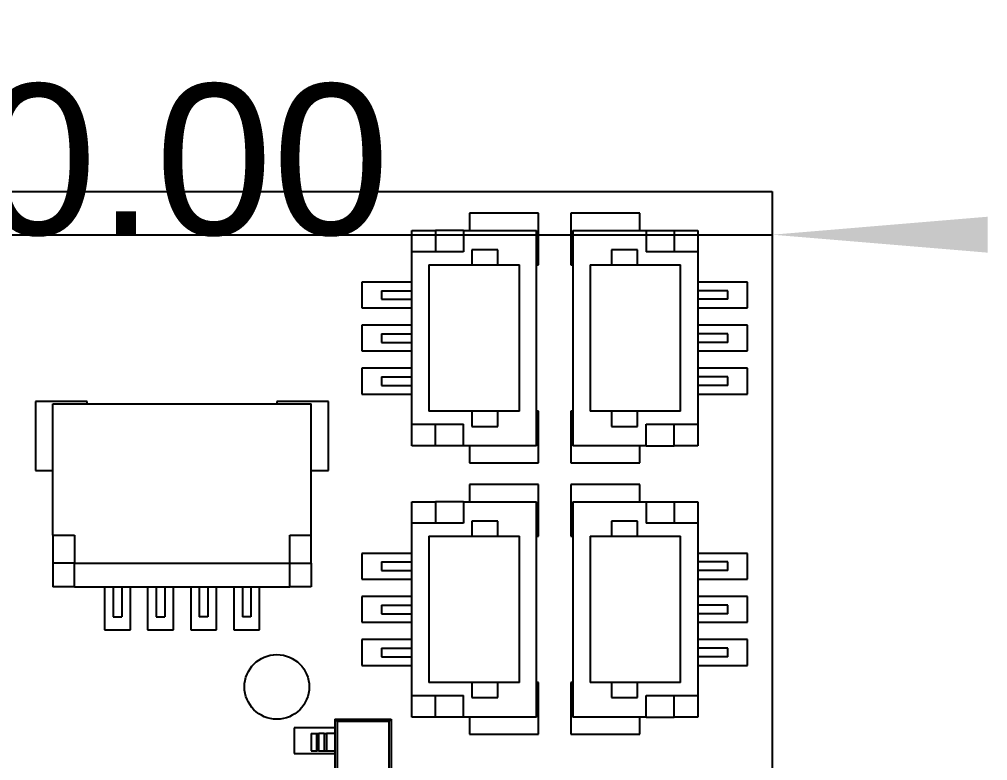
# Model space of a CAD drawing. Extents: x 89.7 to 173.2, y 85.9 to 138.5.
# Drawn here: x 112.47 to 134.95, y 109.74 to 126.95 of the extents above; entities that cross this region are included whole.
import ezdxf
from ezdxf.enums import TextEntityAlignment as Align

# ---------------------------------------------------------------- set-up
doc = ezdxf.new("R2010")
doc.units = 0
doc.layers.get('0').update_dxf_attribs({"linetype": 'CONTINUOUS'})
doc.layers.add('Dimension', color=7, linetype='CONTINUOUS')
doc.layers.add('View005', color=7, linetype='CONTINUOUS')
doc.styles.get("Standard").update_dxf_attribs({"font": 'arial.ttf'})
doc.dimstyles.get("Standard").update_dxf_attribs({"dimscale": 0, "dimtxt": 2.5, "dimasz": 2.5, "dimexe": 1.25, "dimexo": 0.625, "dimtad": 1, "dimtxsty": 'STANDARD', "dimcen": 2.5, "dimazin": 3, "dimtfac": 1, "dimtmove": 0, "dimatfit": 3})

# ---------------------------------------------------------------- blocks, each defined once
blk = doc.blocks.new('*Dimension')
at = {"color": 0}
for points in [[(94.95, 121.533), (94.95, 122.367), (99.95, 121.95)], [(134.95, 121.533), (134.95, 122.367), (129.95, 121.95)]]:
    blk.add_solid(points, dxfattribs=at)
at = {"layer": 'Dimension'}
for p, q in [((99.95, 122.95), (99.95, 121.95)), ((129.95, 122.95), (129.95, 121.95)), ((99.95, 121.95), (129.95, 121.95))]:
    blk.add_line(p, q, dxfattribs=at)
blk.add_text('30.00', height=3.5, dxfattribs=at).set_placement((114.95, 121.95), align=Align.CENTER)

msp = doc.modelspace()

# ---------------------------------------------------------------- linework, layer by layer
at = {"layer": 'View005'}
for p, q in [((99.95, 122.95), (129.95, 122.95)), ((99.95, 122.95), (129.95, 122.95)), ((129.95, 122.95), (129.95, 92.95)), ((129.95, 122.95), (129.95, 92.95)), ((124.525, 122.45), (122.925, 122.45)), ((122.925, 122.45), (122.925, 122.05)), ((124.525, 122.45), (122.925, 122.45)), ((122.925, 122.45), (122.925, 122.05)), ((124.525, 121.25), (124.525, 122.45)), ((124.525, 121.25), (124.525, 122.45)), ((126.875, 122.45), (125.275, 122.45)), ((125.275, 122.45), (125.275, 121.25)), ((126.875, 122.45), (125.275, 122.45)), ((125.275, 122.45), (125.275, 121.25)), ((126.875, 122.05), (126.875, 122.45)), ((126.875, 122.05), (126.875, 122.45)), ((121.58, 121.55), (121.58, 122.05)), ((121.58, 122.05), (122.13, 122.05)), ((121.58, 121.55), (121.58, 122.05)), ((121.58, 122.05), (122.13, 122.05)), ((122.78, 122.05), (122.13, 122.05)), ((122.13, 122.05), (122.13, 121.55)), ((122.78, 122.05), (122.13, 122.05)), ((122.13, 122.05), (122.13, 121.55)), ((122.78, 122.05), (124.48, 122.05)), ((122.78, 122.05), (122.78, 121.55)), ((122.78, 122.05), (124.48, 122.05)), ((122.78, 122.05), (122.78, 121.55)), ((124.48, 117.05), (124.48, 122.05)), ((124.48, 117.05), (124.48, 122.05)), ((125.32, 122.05), (125.32, 117.05)), ((125.32, 122.05), (127.02, 122.05)), ((125.32, 122.05), (125.32, 117.05)), ((125.32, 122.05), (127.02, 122.05)), ((127.02, 122.05), (127.67, 122.05)), ((127.02, 122.05), (127.02, 121.55)), ((127.02, 122.05), (127.67, 122.05)), ((127.02, 122.05), (127.02, 121.55)), ((127.67, 122.05), (128.22, 122.05)), ((127.67, 122.05), (127.67, 121.55)), ((127.67, 122.05), (128.22, 122.05)), ((127.67, 122.05), (127.67, 121.55)), ((128.22, 122.05), (128.22, 121.55)), ((128.22, 122.05), (128.22, 121.55)), ((121.58, 117.55), (121.58, 121.55)), ((122.78, 121.55), (121.58, 121.55)), ((121.58, 117.55), (121.58, 121.55)), ((122.78, 121.55), (121.58, 121.55)), ((123.58, 121.6), (122.98, 121.6)), ((122.98, 121.6), (122.98, 121.25)), ((123.58, 121.6), (122.98, 121.6)), ((122.98, 121.6), (122.98, 121.25)), ((123.58, 121.25), (123.58, 121.6)), ((123.58, 121.25), (123.58, 121.6)), ((126.82, 121.6), (126.22, 121.6)), ((126.22, 121.6), (126.22, 121.25)), ((126.82, 121.6), (126.22, 121.6)), ((126.22, 121.6), (126.22, 121.25)), ((126.82, 121.25), (126.82, 121.6)), ((126.82, 121.25), (126.82, 121.6)), ((128.22, 121.55), (127.02, 121.55)), ((128.22, 121.55), (127.02, 121.55)), ((128.22, 121.55), (128.22, 117.55)), ((128.22, 121.55), (128.22, 117.55)), ((121.98, 121.25), (122.98, 121.25)), ((121.98, 121.25), (121.98, 117.85)), ((121.98, 121.25), (122.98, 121.25)), ((121.98, 121.25), (121.98, 117.85)), ((122.98, 121.25), (123.58, 121.25)), ((122.98, 121.25), (123.58, 121.25)), ((123.58, 121.25), (124.08, 121.25)), ((123.58, 121.25), (124.08, 121.25)), ((124.08, 117.85), (124.08, 121.25)), ((124.08, 117.85), (124.08, 121.25)), ((124.48, 121.25), (124.525, 121.25)), ((124.48, 121.25), (124.525, 121.25)), ((125.275, 121.25), (125.32, 121.25)), ((125.275, 121.25), (125.32, 121.25)), ((125.72, 121.25), (126.22, 121.25)), ((125.72, 121.25), (125.72, 117.85)), ((125.72, 121.25), (126.22, 121.25)), ((125.72, 121.25), (125.72, 117.85)), ((126.22, 121.25), (126.82, 121.25)), ((126.22, 121.25), (126.82, 121.25)), ((126.82, 121.25), (127.82, 121.25)), ((126.82, 121.25), (127.82, 121.25)), ((127.82, 117.85), (127.82, 121.25)), ((127.82, 117.85), (127.82, 121.25)), ((121.58, 120.85), (120.425, 120.85)), ((120.425, 120.85), (120.425, 120.25)), ((121.58, 120.85), (120.425, 120.85)), ((120.425, 120.85), (120.425, 120.25)), ((129.375, 120.85), (128.22, 120.85)), ((129.375, 120.85), (128.22, 120.85)), ((129.375, 120.25), (129.375, 120.85)), ((129.375, 120.25), (129.375, 120.85)), ((120.88, 120.65), (121.58, 120.65)), ((120.88, 120.65), (120.88, 120.45)), ((120.88, 120.65), (121.58, 120.65)), ((120.88, 120.65), (120.88, 120.45)), ((128.92, 120.65), (128.22, 120.65)), ((128.92, 120.65), (128.22, 120.65)), ((128.92, 120.45), (128.92, 120.65)), ((128.92, 120.45), (128.92, 120.65)), ((120.88, 120.45), (121.58, 120.45)), ((120.88, 120.45), (121.58, 120.45)), ((128.92, 120.45), (128.22, 120.45)), ((128.92, 120.45), (128.22, 120.45)), ((120.425, 120.25), (121.58, 120.25)), ((120.425, 120.25), (121.58, 120.25)), ((128.22, 120.25), (129.375, 120.25)), ((128.22, 120.25), (129.375, 120.25)), ((121.58, 119.85), (120.425, 119.85)), ((120.425, 119.85), (120.425, 119.25)), ((121.58, 119.85), (120.425, 119.85)), ((120.425, 119.85), (120.425, 119.25)), ((129.375, 119.85), (128.22, 119.85)), ((129.375, 119.85), (128.22, 119.85)), ((129.375, 119.25), (129.375, 119.85)), ((129.375, 119.25), (129.375, 119.85)), ((120.88, 119.65), (121.58, 119.65)), ((120.88, 119.65), (120.88, 119.45)), ((120.88, 119.65), (121.58, 119.65)), ((120.88, 119.65), (120.88, 119.45)), ((128.92, 119.65), (128.22, 119.65)), ((128.92, 119.65), (128.22, 119.65)), ((128.92, 119.45), (128.92, 119.65)), ((128.92, 119.45), (128.92, 119.65)), ((120.88, 119.45), (121.58, 119.45)), ((120.88, 119.45), (121.58, 119.45)), ((128.92, 119.45), (128.22, 119.45)), ((128.92, 119.45), (128.22, 119.45)), ((120.425, 119.25), (121.58, 119.25)), ((120.425, 119.25), (121.58, 119.25)), ((128.22, 119.25), (129.375, 119.25)), ((128.22, 119.25), (129.375, 119.25)), ((121.58, 118.85), (120.425, 118.85)), ((120.425, 118.85), (120.425, 118.25)), ((121.58, 118.85), (120.425, 118.85)), ((120.425, 118.85), (120.425, 118.25)), ((129.375, 118.85), (128.22, 118.85)), ((129.375, 118.85), (128.22, 118.85)), ((129.375, 118.25), (129.375, 118.85)), ((129.375, 118.25), (129.375, 118.85)), ((120.88, 118.65), (121.58, 118.65)), ((120.88, 118.65), (120.88, 118.45)), ((120.88, 118.65), (121.58, 118.65)), ((120.88, 118.65), (120.88, 118.45)), ((128.92, 118.65), (128.22, 118.65)), ((128.92, 118.65), (128.22, 118.65)), ((128.92, 118.45), (128.92, 118.65)), ((128.92, 118.45), (128.92, 118.65)), ((120.425, 118.25), (121.58, 118.25)), ((120.425, 118.25), (121.58, 118.25)), ((120.88, 118.45), (121.58, 118.45)), ((120.88, 118.45), (121.58, 118.45)), ((128.92, 118.45), (128.22, 118.45)), ((128.92, 118.45), (128.22, 118.45)), ((128.22, 118.25), (129.375, 118.25)), ((128.22, 118.25), (129.375, 118.25)), ((112.85, 118.075), (112.85, 116.475)), ((114.05, 118.075), (112.85, 118.075)), ((112.85, 118.075), (112.85, 116.475)), ((114.05, 118.075), (112.85, 118.075)), ((113.25, 118.025), (119.25, 118.025)), ((113.25, 114.974), (113.25, 118.025)), ((113.25, 118.025), (119.25, 118.025)), ((113.25, 114.974), (113.25, 118.025)), ((114.05, 118.025), (114.05, 118.075)), ((114.05, 118.025), (114.05, 118.075)), ((118.45, 118.075), (118.45, 118.025)), ((119.65, 118.075), (118.45, 118.075)), ((118.45, 118.075), (118.45, 118.025)), ((119.65, 118.075), (118.45, 118.075)), ((119.25, 114.974), (119.25, 118.025)), ((119.25, 114.974), (119.25, 118.025)), ((119.65, 116.475), (119.65, 118.075)), ((119.65, 116.475), (119.65, 118.075)), ((122.98, 117.85), (121.98, 117.85)), ((122.98, 117.85), (121.98, 117.85)), ((122.98, 117.85), (122.98, 117.5)), ((123.58, 117.85), (122.98, 117.85)), ((122.98, 117.85), (122.98, 117.5)), ((123.58, 117.85), (122.98, 117.85)), ((123.58, 117.5), (123.58, 117.85)), ((124.08, 117.85), (123.58, 117.85)), ((123.58, 117.5), (123.58, 117.85)), ((124.08, 117.85), (123.58, 117.85)), ((124.525, 117.85), (124.48, 117.85)), ((124.525, 117.85), (124.48, 117.85)), ((124.525, 116.65), (124.525, 117.85)), ((124.525, 116.65), (124.525, 117.85)), ((125.32, 117.85), (125.275, 117.85)), ((125.275, 117.85), (125.275, 116.65)), ((125.32, 117.85), (125.275, 117.85)), ((125.275, 117.85), (125.275, 116.65)), ((126.22, 117.85), (125.72, 117.85)), ((126.22, 117.85), (125.72, 117.85)), ((126.22, 117.85), (126.22, 117.5)), ((126.82, 117.85), (126.22, 117.85)), ((126.22, 117.85), (126.22, 117.5)), ((126.82, 117.85), (126.22, 117.85)), ((126.82, 117.5), (126.82, 117.85)), ((127.82, 117.85), (126.82, 117.85)), ((126.82, 117.5), (126.82, 117.85)), ((127.82, 117.85), (126.82, 117.85)), ((121.58, 117.05), (121.58, 117.55)), ((121.58, 117.55), (122.78, 117.55)), ((121.58, 117.05), (121.58, 117.55)), ((121.58, 117.55), (122.78, 117.55)), ((122.13, 117.05), (122.13, 117.55)), ((122.13, 117.05), (122.13, 117.55)), ((122.78, 117.05), (122.78, 117.55)), ((122.78, 117.05), (122.78, 117.55)), ((122.98, 117.5), (123.58, 117.5)), ((122.98, 117.5), (123.58, 117.5)), ((126.22, 117.5), (126.82, 117.5)), ((126.22, 117.5), (126.82, 117.5)), ((127.02, 117.55), (128.22, 117.55)), ((127.02, 117.05), (127.02, 117.55)), ((127.02, 117.55), (128.22, 117.55)), ((127.02, 117.05), (127.02, 117.55)), ((127.67, 117.05), (127.67, 117.55)), ((127.67, 117.05), (127.67, 117.55)), ((128.22, 117.55), (128.22, 117.05)), ((128.22, 117.55), (128.22, 117.05)), ((122.13, 117.05), (121.58, 117.05)), ((122.13, 117.05), (121.58, 117.05)), ((122.78, 117.05), (122.13, 117.05)), ((122.78, 117.05), (122.13, 117.05)), ((124.48, 117.05), (122.78, 117.05)), ((124.48, 117.05), (122.78, 117.05)), ((122.925, 117.05), (122.925, 116.65)), ((122.925, 117.05), (122.925, 116.65)), ((127.02, 117.05), (125.32, 117.05)), ((127.02, 117.05), (125.32, 117.05)), ((126.875, 116.65), (126.875, 117.05)), ((126.875, 116.65), (126.875, 117.05)), ((127.02, 117.05), (127.67, 117.05)), ((127.02, 117.05), (127.67, 117.05)), ((128.22, 117.05), (127.67, 117.05)), ((128.22, 117.05), (127.67, 117.05)), ((112.85, 116.475), (113.25, 116.475)), ((112.85, 116.475), (113.25, 116.475)), ((119.25, 116.475), (119.65, 116.475)), ((119.25, 116.475), (119.65, 116.475)), ((122.925, 116.65), (124.525, 116.65)), ((122.925, 116.65), (124.525, 116.65)), ((125.275, 116.65), (126.875, 116.65)), ((125.275, 116.65), (126.875, 116.65)), ((124.525, 116.15), (122.925, 116.15)), ((122.925, 116.15), (122.925, 115.75)), ((124.525, 116.15), (122.925, 116.15)), ((122.925, 116.15), (122.925, 115.75)), ((124.525, 114.95), (124.525, 116.15)), ((124.525, 114.95), (124.525, 116.15)), ((126.875, 116.15), (125.275, 116.15)), ((125.275, 116.15), (125.275, 114.95)), ((126.875, 116.15), (125.275, 116.15)), ((125.275, 116.15), (125.275, 114.95)), ((126.875, 115.75), (126.875, 116.15)), ((126.875, 115.75), (126.875, 116.15)), ((121.58, 115.25), (121.58, 115.75)), ((121.58, 115.75), (122.13, 115.75)), ((121.58, 115.25), (121.58, 115.75)), ((121.58, 115.75), (122.13, 115.75)), ((122.78, 115.75), (122.13, 115.75)), ((122.13, 115.75), (122.13, 115.25)), ((122.78, 115.75), (122.13, 115.75)), ((122.13, 115.75), (122.13, 115.25)), ((122.78, 115.75), (124.48, 115.75)), ((122.78, 115.75), (122.78, 115.25)), ((122.78, 115.75), (124.48, 115.75)), ((122.78, 115.75), (122.78, 115.25)), ((124.48, 110.75), (124.48, 115.75)), ((124.48, 110.75), (124.48, 115.75)), ((125.32, 115.75), (125.32, 110.75)), ((125.32, 115.75), (127.02, 115.75)), ((125.32, 115.75), (125.32, 110.75)), ((125.32, 115.75), (127.02, 115.75)), ((127.02, 115.75), (127.67, 115.75)), ((127.02, 115.75), (127.02, 115.25)), ((127.02, 115.75), (127.67, 115.75)), ((127.02, 115.75), (127.02, 115.25)), ((127.67, 115.75), (128.22, 115.75)), ((127.67, 115.75), (127.67, 115.25)), ((127.67, 115.75), (128.22, 115.75)), ((127.67, 115.75), (127.67, 115.25)), ((128.22, 115.75), (128.22, 115.25)), ((128.22, 115.75), (128.22, 115.25)), ((121.58, 111.25), (121.58, 115.25)), ((122.78, 115.25), (121.58, 115.25)), ((121.58, 111.25), (121.58, 115.25)), ((122.78, 115.25), (121.58, 115.25)), ((123.58, 115.3), (122.98, 115.3)), ((122.98, 115.3), (122.98, 114.95)), ((123.58, 115.3), (122.98, 115.3)), ((122.98, 115.3), (122.98, 114.95)), ((123.58, 114.95), (123.58, 115.3)), ((123.58, 114.95), (123.58, 115.3)), ((126.82, 115.3), (126.22, 115.3)), ((126.22, 115.3), (126.22, 114.95)), ((126.82, 115.3), (126.22, 115.3)), ((126.22, 115.3), (126.22, 114.95)), ((126.82, 114.95), (126.82, 115.3)), ((126.82, 114.95), (126.82, 115.3)), ((128.22, 115.25), (127.02, 115.25)), ((128.22, 115.25), (127.02, 115.25)), ((128.22, 115.25), (128.22, 111.25)), ((128.22, 115.25), (128.22, 111.25)), ((113.25, 114.974), (113.25, 114.325)), ((113.25, 114.974), (113.75, 114.974)), ((113.25, 114.974), (113.25, 114.325)), ((113.25, 114.974), (113.75, 114.974)), ((113.75, 114.974), (113.75, 114.325)), ((113.75, 114.974), (113.75, 114.325)), ((118.75, 114.325), (118.75, 114.974)), ((118.75, 114.974), (119.25, 114.974)), ((118.75, 114.325), (118.75, 114.974)), ((118.75, 114.974), (119.25, 114.974)), ((119.25, 114.325), (119.25, 114.974)), ((119.25, 114.325), (119.25, 114.974)), ((121.98, 114.95), (122.98, 114.95)), ((121.98, 114.95), (121.98, 111.55)), ((121.98, 114.95), (122.98, 114.95)), ((121.98, 114.95), (121.98, 111.55)), ((122.98, 114.95), (123.58, 114.95)), ((122.98, 114.95), (123.58, 114.95)), ((123.58, 114.95), (124.08, 114.95)), ((123.58, 114.95), (124.08, 114.95)), ((124.08, 111.55), (124.08, 114.95)), ((124.08, 111.55), (124.08, 114.95)), ((124.48, 114.95), (124.525, 114.95)), ((124.48, 114.95), (124.525, 114.95)), ((125.275, 114.95), (125.32, 114.95)), ((125.275, 114.95), (125.32, 114.95)), ((125.72, 114.95), (126.22, 114.95)), ((125.72, 114.95), (125.72, 111.55)), ((125.72, 114.95), (126.22, 114.95)), ((125.72, 114.95), (125.72, 111.55)), ((126.22, 114.95), (126.82, 114.95)), ((126.22, 114.95), (126.82, 114.95)), ((126.82, 114.95), (127.82, 114.95)), ((126.82, 114.95), (127.82, 114.95)), ((127.82, 111.55), (127.82, 114.95)), ((127.82, 111.55), (127.82, 114.95)), ((121.58, 114.55), (120.425, 114.55)), ((120.425, 114.55), (120.425, 113.95)), ((121.58, 114.55), (120.425, 114.55)), ((120.425, 114.55), (120.425, 113.95)), ((129.375, 114.55), (128.22, 114.55)), ((129.375, 114.55), (128.22, 114.55)), ((129.375, 113.95), (129.375, 114.55)), ((129.375, 113.95), (129.375, 114.55)), ((113.25, 114.325), (113.25, 113.775)), ((113.75, 114.325), (113.25, 114.325)), ((113.25, 114.325), (113.25, 113.775)), ((113.75, 114.325), (113.25, 114.325)), ((113.75, 114.325), (118.75, 114.325)), ((113.75, 113.775), (113.75, 114.325)), ((113.75, 114.325), (118.75, 114.325)), ((113.75, 113.775), (113.75, 114.325)), ((118.75, 114.325), (119.25, 114.325)), ((118.75, 113.775), (118.75, 114.325)), ((118.75, 114.325), (119.25, 114.325)), ((118.75, 113.775), (118.75, 114.325)), ((119.25, 114.325), (119.25, 113.775)), ((119.25, 114.325), (119.25, 113.775)), ((120.88, 114.35), (121.58, 114.35)), ((120.88, 114.35), (120.88, 114.15)), ((120.88, 114.35), (121.58, 114.35)), ((120.88, 114.35), (120.88, 114.15)), ((128.92, 114.35), (128.22, 114.35)), ((128.92, 114.35), (128.22, 114.35)), ((128.92, 114.15), (128.92, 114.35)), ((128.92, 114.15), (128.92, 114.35)), ((120.88, 114.15), (121.58, 114.15)), ((120.88, 114.15), (121.58, 114.15)), ((128.92, 114.15), (128.22, 114.15)), ((128.92, 114.15), (128.22, 114.15)), ((113.75, 113.775), (113.25, 113.775)), ((113.75, 113.775), (113.25, 113.775)), ((113.75, 113.775), (118.75, 113.775)), ((113.75, 113.775), (118.75, 113.775)), ((114.45, 113.775), (114.45, 112.775)), ((114.45, 113.775), (114.45, 112.775)), ((114.65, 113.775), (114.65, 113.075)), ((114.65, 113.775), (114.65, 113.075)), ((114.85, 113.775), (114.85, 113.075)), ((114.85, 113.775), (114.85, 113.075)), ((115.05, 112.775), (115.05, 113.775)), ((115.05, 112.775), (115.05, 113.775)), ((115.45, 113.775), (115.45, 112.775)), ((115.45, 113.775), (115.45, 112.775)), ((115.65, 113.775), (115.65, 113.075)), ((115.65, 113.775), (115.65, 113.075)), ((115.85, 113.775), (115.85, 113.075)), ((115.85, 113.775), (115.85, 113.075)), ((116.05, 112.775), (116.05, 113.775)), ((116.05, 112.775), (116.05, 113.775)), ((116.45, 113.775), (116.45, 112.775)), ((116.45, 113.775), (116.45, 112.775)), ((116.65, 113.775), (116.65, 113.075)), ((116.65, 113.775), (116.65, 113.075)), ((116.85, 113.775), (116.85, 113.075)), ((116.85, 113.775), (116.85, 113.075)), ((117.05, 112.775), (117.05, 113.775)), ((117.05, 112.775), (117.05, 113.775)), ((117.45, 113.775), (117.45, 112.775)), ((117.45, 113.775), (117.45, 112.775)), ((117.65, 113.775), (117.65, 113.075)), ((117.65, 113.775), (117.65, 113.075)), ((117.85, 113.775), (117.85, 113.075)), ((117.85, 113.775), (117.85, 113.075)), ((118.05, 112.775), (118.05, 113.775)), ((118.05, 112.775), (118.05, 113.775)), ((119.25, 113.775), (118.75, 113.775)), ((119.25, 113.775), (118.75, 113.775)), ((120.425, 113.95), (121.58, 113.95)), ((120.425, 113.95), (121.58, 113.95)), ((128.22, 113.95), (129.375, 113.95)), ((128.22, 113.95), (129.375, 113.95)), ((121.58, 113.55), (120.425, 113.55)), ((120.425, 113.55), (120.425, 112.95)), ((121.58, 113.55), (120.425, 113.55)), ((120.425, 113.55), (120.425, 112.95)), ((129.375, 113.55), (128.22, 113.55)), ((129.375, 113.55), (128.22, 113.55)), ((129.375, 112.95), (129.375, 113.55)), ((129.375, 112.95), (129.375, 113.55)), ((120.88, 113.35), (121.58, 113.35)), ((120.88, 113.35), (120.88, 113.15)), ((120.88, 113.35), (121.58, 113.35)), ((120.88, 113.35), (120.88, 113.15)), ((128.92, 113.35), (128.22, 113.35)), ((128.92, 113.35), (128.22, 113.35)), ((128.92, 113.15), (128.92, 113.35)), ((128.92, 113.15), (128.92, 113.35)), ((114.65, 113.075), (114.85, 113.075)), ((114.65, 113.075), (114.85, 113.075)), ((115.65, 113.075), (115.85, 113.075)), ((115.65, 113.075), (115.85, 113.075)), ((116.85, 113.075), (116.65, 113.075)), ((116.85, 113.075), (116.65, 113.075)), ((117.85, 113.075), (117.65, 113.075)), ((117.85, 113.075), (117.65, 113.075)), ((120.88, 113.15), (121.58, 113.15)), ((120.88, 113.15), (121.58, 113.15)), ((128.92, 113.15), (128.22, 113.15)), ((128.92, 113.15), (128.22, 113.15)), ((120.425, 112.95), (121.58, 112.95)), ((120.425, 112.95), (121.58, 112.95)), ((128.22, 112.95), (129.375, 112.95)), ((128.22, 112.95), (129.375, 112.95)), ((114.45, 112.775), (115.05, 112.775)), ((114.45, 112.775), (115.05, 112.775)), ((115.45, 112.775), (116.05, 112.775)), ((115.45, 112.775), (116.05, 112.775)), ((116.45, 112.775), (117.05, 112.775)), ((116.45, 112.775), (117.05, 112.775)), ((117.45, 112.775), (118.05, 112.775)), ((117.45, 112.775), (118.05, 112.775)), ((121.58, 112.55), (120.425, 112.55)), ((120.425, 112.55), (120.425, 111.95)), ((121.58, 112.55), (120.425, 112.55)), ((120.425, 112.55), (120.425, 111.95)), ((129.375, 112.55), (128.22, 112.55)), ((129.375, 112.55), (128.22, 112.55)), ((129.375, 111.95), (129.375, 112.55)), ((129.375, 111.95), (129.375, 112.55)), ((120.88, 112.35), (121.58, 112.35)), ((120.88, 112.35), (120.88, 112.15)), ((120.88, 112.35), (121.58, 112.35)), ((120.88, 112.35), (120.88, 112.15)), ((128.92, 112.35), (128.22, 112.35)), ((128.92, 112.35), (128.22, 112.35)), ((128.92, 112.15), (128.92, 112.35)), ((128.92, 112.15), (128.92, 112.35)), ((120.425, 111.95), (121.58, 111.95)), ((120.425, 111.95), (121.58, 111.95)), ((120.88, 112.15), (121.58, 112.15)), ((120.88, 112.15), (121.58, 112.15)), ((128.92, 112.15), (128.22, 112.15)), ((128.92, 112.15), (128.22, 112.15)), ((128.22, 111.95), (129.375, 111.95)), ((128.22, 111.95), (129.375, 111.95)), ((122.98, 111.55), (121.98, 111.55)), ((122.98, 111.55), (121.98, 111.55)), ((122.98, 111.55), (122.98, 111.2)), ((123.58, 111.55), (122.98, 111.55)), ((122.98, 111.55), (122.98, 111.2)), ((123.58, 111.55), (122.98, 111.55)), ((123.58, 111.2), (123.58, 111.55)), ((124.08, 111.55), (123.58, 111.55)), ((123.58, 111.2), (123.58, 111.55)), ((124.08, 111.55), (123.58, 111.55)), ((124.525, 111.55), (124.48, 111.55)), ((124.525, 111.55), (124.48, 111.55)), ((124.525, 110.35), (124.525, 111.55)), ((124.525, 110.35), (124.525, 111.55)), ((125.32, 111.55), (125.275, 111.55)), ((125.275, 111.55), (125.275, 110.35)), ((125.32, 111.55), (125.275, 111.55)), ((125.275, 111.55), (125.275, 110.35)), ((126.22, 111.55), (125.72, 111.55)), ((126.22, 111.55), (125.72, 111.55)), ((126.22, 111.55), (126.22, 111.2)), ((126.82, 111.55), (126.22, 111.55)), ((126.22, 111.55), (126.22, 111.2)), ((126.82, 111.55), (126.22, 111.55)), ((126.82, 111.2), (126.82, 111.55)), ((127.82, 111.55), (126.82, 111.55)), ((126.82, 111.2), (126.82, 111.55)), ((127.82, 111.55), (126.82, 111.55)), ((121.58, 110.75), (121.58, 111.25)), ((121.58, 111.25), (122.78, 111.25)), ((121.58, 110.75), (121.58, 111.25)), ((121.58, 111.25), (122.78, 111.25)), ((122.13, 110.75), (122.13, 111.25)), ((122.13, 110.75), (122.13, 111.25)), ((122.78, 110.75), (122.78, 111.25)), ((122.78, 110.75), (122.78, 111.25)), ((122.98, 111.2), (123.58, 111.2)), ((122.98, 111.2), (123.58, 111.2)), ((126.22, 111.2), (126.82, 111.2)), ((126.22, 111.2), (126.82, 111.2)), ((127.02, 111.25), (128.22, 111.25)), ((127.02, 110.75), (127.02, 111.25)), ((127.02, 111.25), (128.22, 111.25)), ((127.02, 110.75), (127.02, 111.25)), ((127.67, 110.75), (127.67, 111.25)), ((127.67, 110.75), (127.67, 111.25)), ((128.22, 111.25), (128.22, 110.75)), ((128.22, 111.25), (128.22, 110.75)), ((119.8, 110.7), (121.1, 110.7)), ((119.852, 110.648), (119.8, 110.7)), ((119.8, 110.7), (119.8, 110.365)), ((119.8, 110.7), (121.1, 110.7)), ((119.852, 110.648), (119.8, 110.7)), ((119.8, 110.7), (119.8, 110.365)), ((121.048, 110.648), (119.852, 110.648)), ((119.852, 110.648), (119.852, 107.852)), ((121.048, 110.648), (119.852, 110.648)), ((119.852, 110.648), (119.852, 107.852)), ((121.1, 110.7), (121.048, 110.648)), ((121.1, 110.7), (121.048, 110.648)), ((121.048, 110.648), (121.048, 107.852)), ((121.048, 110.648), (121.048, 107.852)), ((121.1, 110.7), (121.1, 110.365)), ((121.1, 110.7), (121.1, 110.365)), ((122.13, 110.75), (121.58, 110.75)), ((122.13, 110.75), (121.58, 110.75)), ((122.78, 110.75), (122.13, 110.75)), ((122.78, 110.75), (122.13, 110.75)), ((124.48, 110.75), (122.78, 110.75)), ((124.48, 110.75), (122.78, 110.75)), ((122.925, 110.75), (122.925, 110.35)), ((122.925, 110.75), (122.925, 110.35)), ((127.02, 110.75), (125.32, 110.75)), ((127.02, 110.75), (125.32, 110.75)), ((126.875, 110.35), (126.875, 110.75)), ((126.875, 110.35), (126.875, 110.75)), ((127.02, 110.75), (127.67, 110.75)), ((127.02, 110.75), (127.67, 110.75)), ((128.22, 110.75), (127.67, 110.75)), ((128.22, 110.75), (127.67, 110.75)), ((118.85, 110.5), (118.85, 109.9)), ((119.8, 110.5), (118.85, 110.5)), ((118.85, 110.5), (118.85, 109.9)), ((119.8, 110.5), (118.85, 110.5)), ((119.25, 110.365), (119.382, 110.365)), ((119.25, 110.365), (119.25, 109.965)), ((119.25, 110.365), (119.382, 110.365)), ((119.25, 110.365), (119.25, 109.965)), ((119.382, 109.965), (119.382, 110.365)), ((119.382, 109.965), (119.382, 110.365)), ((119.55, 110.365), (119.427, 110.365)), ((119.55, 110.365), (119.427, 110.365)), ((119.427, 109.965), (119.427, 110.365)), ((119.427, 109.965), (119.427, 110.365)), ((119.55, 110.365), (119.55, 109.965)), ((119.55, 110.365), (119.55, 109.965)), ((119.8, 110.365), (119.6, 110.365)), ((119.8, 110.365), (119.6, 110.365)), ((119.6, 110.365), (119.6, 109.965)), ((119.6, 110.365), (119.6, 109.965)), ((119.8, 110.365), (119.8, 109.965)), ((119.8, 110.365), (119.8, 109.965)), ((121.1, 110.365), (121.1, 109.965)), ((121.1, 110.365), (121.1, 109.965)), ((122.925, 110.35), (124.525, 110.35)), ((122.925, 110.35), (124.525, 110.35)), ((125.275, 110.35), (126.875, 110.35)), ((125.275, 110.35), (126.875, 110.35)), ((119.25, 109.965), (119.382, 109.965)), ((119.25, 109.965), (119.382, 109.965)), ((119.427, 109.965), (119.55, 109.965)), ((119.427, 109.965), (119.55, 109.965)), ((119.6, 109.965), (119.8, 109.965)), ((119.6, 109.965), (119.8, 109.965)), ((119.8, 109.965), (119.8, 109.45)), ((119.8, 109.965), (119.8, 109.45)), ((121.1, 109.965), (121.1, 109.45)), ((121.1, 109.965), (121.1, 109.45)), ((118.85, 109.9), (119.8, 109.9)), ((118.85, 109.9), (119.8, 109.9))]:
    msp.add_line(p, q, dxfattribs=at)
msp.add_circle((118.45, 111.45), 0.751, dxfattribs=at)
msp.add_circle((118.45, 111.45), 0.751, dxfattribs=at)
for points in [[(119.382, 110.365), (119.413, 110.365), (119.427, 110.365)], [(119.382, 110.365), (119.413, 110.365), (119.427, 110.365)], [(119.55, 110.365), (119.565, 110.365), (119.6, 110.365)], [(119.55, 110.365), (119.565, 110.365), (119.6, 110.365)], [(119.427, 109.965), (119.413, 109.965), (119.382, 109.965)], [(119.427, 109.965), (119.413, 109.965), (119.382, 109.965)], [(119.55, 109.965), (119.565, 109.965), (119.6, 109.965)], [(119.55, 109.965), (119.565, 109.965), (119.6, 109.965)]]:
    msp.add_open_spline(points, degree=2, dxfattribs=at)

# ---------------------------------------------------------------- dimensions: what is measured, and where the dimension line sits
at = {"layer": 'Dimension'}
dim = msp.add_linear_dim(base=(114.95, 121.95), p1=(99.95, 122.95), p2=(129.95, 122.95), text='30.00', dimstyle='STANDARD', dxfattribs=at)
dim.commit()
dim.dimension.update_dxf_attribs({"geometry": '*Dimension', "text_midpoint": (114.95, 126.95)})

doc.saveas('drawing.dxf')
